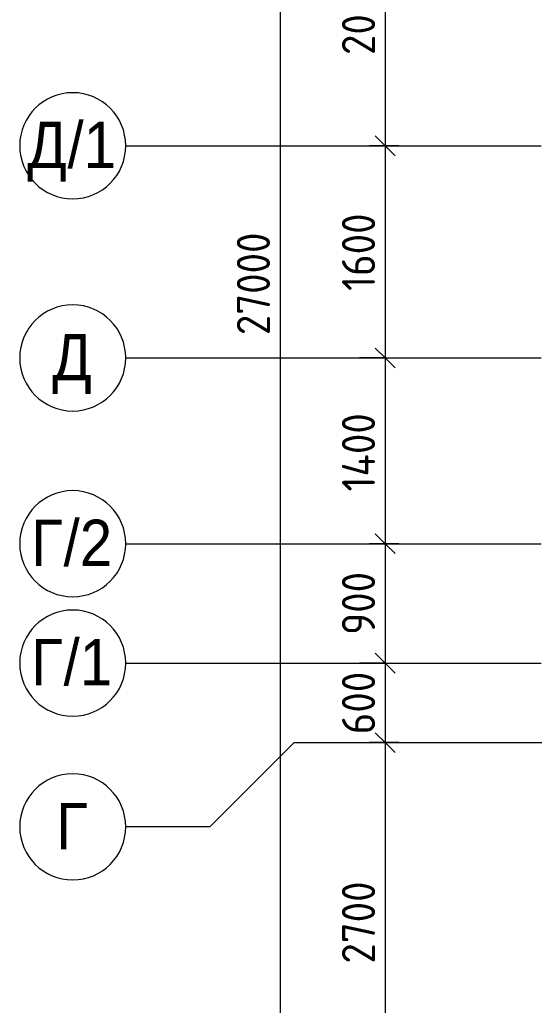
# Model space of a CAD drawing. Header units: millimetres. Extents: x -4185 to 186529, y -8553 to 29097.
# Drawn here: x -4185 to -303, y 8520 to 15950 of the extents above; entities that cross this region are included whole.
import ezdxf

# ---------------------------------------------------------------- set-up
doc = ezdxf.new("R2010")
doc.units = ezdxf.units.MM
doc.linetypes.add('Осевая', pattern=[3175, 635, -476.25, 1587.5, -476.25])
for name, color, linetype, lineweight in [('A-ANNO-DIMS', 7, 'Continuous', 9), ('A-ANNO-DIMS-100', 7, 'Continuous', 9), ('Оси', 7, 'Continuous', 9), ('Оси-1', 7, 'Continuous', 20), ('Оси-2', 7, 'Осевая', 9)]:
    doc.layers.add(name, color=color, linetype=linetype, lineweight=lineweight)
doc.styles.add('Arial', font='arial.ttf', dxfattribs={"width": 0.9, "height": 350})
doc.styles.add('ISOCPEUR', font='isocpeur.ttf', dxfattribs={"width": 0.9, "height": 250})
doc.dimstyles.new('ISO-2_5_0_9К_БОЛЬШОЙ', dxfattribs={"dimscale": 304.8, "dimtxt": 248.995294, "dimasz": 0.492126, "dimexe": 0.393701, "dimexo": 0.984252, "dimgap": 0, "dimtad": 1, "dimdec": 0, "dimrnd": 10, "dimzin": 0, "dimdsep": 46, "dimtxsty": 'ISOCPEUR', "dimblk1": 'OBLIQUE', "dimblk2": 'OBLIQUE', "dimsah": 1, "dimcen": 0.09, "dimdle": 0.393701, "dimazin": 0, "dimtfac": 1, "dimtdec": 4, "dimtix": 1, "dimtmove": 0, "dimatfit": 3, "dimfxl": 1, "dimtvp": 1, "dimtolj": 1, "dimtzin": 0, "dimarcsym": 2})
doc.dimstyles.new('ISO-2_5_0_9К_БОЛЬШОЙ_1', dxfattribs={"dimscale": 304.8, "dimtxt": 248.995294, "dimasz": 0.492126, "dimexe": 0.393701, "dimexo": 0.984252, "dimgap": 0, "dimtad": 1, "dimdec": 0, "dimrnd": 10, "dimzin": 0, "dimdsep": 46, "dimtxsty": 'ISOCPEUR', "dimblk1": 'OBLIQUE', "dimblk2": 'OBLIQUE', "dimsah": 1, "dimcen": 0.09, "dimdle": 0.393701, "dimazin": 0, "dimtfac": 1, "dimtdec": 4, "dimtix": 1, "dimtmove": 2, "dimatfit": 3, "dimfxl": 1, "dimtvp": 1, "dimtolj": 1, "dimtzin": 0, "dimarcsym": 2})

# ---------------------------------------------------------------- blocks, each defined once
blk = doc.blocks.new('Ось сетки - D8-29747960-План размещения напольных электротехнических лючков и розеток 1 этажа в осях 1-12')
at = {"layer": 'Оси-1'}
for start, end in [(360, 180), (180, 360)]:
    blk.add_arc((0, 0), 4, start, end, dxfattribs=at)
blk = doc.blocks.new('DIMBLOCK16-План размещения напольных электротехнических лючков и розеток 1 этажа в осях 1-12')
at = {"layer": 'A-ANNO-DIMS-100', "lineweight": 20}
for p, q in [((-1427.4, 17000), (-1502.4, 17075)), ((-1427.4, 17000), (-1352.4, 16925)), ((-1427.4, 15000), (-1502.4, 15075)), ((-1427.4, 15000), (-1352.4, 14925))]:
    blk.add_line(p, q, dxfattribs=at)
at = {"layer": 'A-ANNO-DIMS-100'}
for p, q in [((-1621.4, 17000), (-1307.4, 17000)), ((-1427.4, 17000), (-1621.4, 17000)), ((-1427.4, 17000), (-1427.4, 15000)), ((-1324.4, 15000), (-1547.4, 15000)), ((-1427.4, 15000), (-1324.4, 15000))]:
    blk.add_line(p, q, dxfattribs=at)
at = {"layer": 'A-ANNO-DIMS-100', "color": 0, "insert": (-1754.1, 15684), "char_height": 250, "width": 758.478, "attachment_point": 1, "rotation": 90, "line_spacing_factor": 1.149209, "style": 'ISOCPEUR'}
blk.add_mtext('2000', dxfattribs=at)
blk = doc.blocks.new('_Oblique')
at = {"color": 0, "linetype": 'ByBlock', "lineweight": -2}
blk.add_line((-0.5, -0.5), (0.5, 0.5), dxfattribs=at)
blk = doc.blocks.new('DIMBLOCK17-План размещения напольных электротехнических лючков и розеток 1 этажа в осях 1-12')
at = {"layer": 'A-ANNO-DIMS-100', "lineweight": 20}
for p, q in [((-1427.4, 15000), (-1502.4, 15075)), ((-1427.4, 15000), (-1352.4, 14925)), ((-1427.4, 13400), (-1502.4, 13475)), ((-1427.4, 13400), (-1352.4, 13325))]:
    blk.add_line(p, q, dxfattribs=at)
at = {"layer": 'A-ANNO-DIMS-100'}
for p, q in [((-1324.4, 15000), (-1547.4, 15000)), ((-1427.4, 15000), (-1427.4, 13400)), ((-1427.4, 15000), (-1324.4, 15000)), ((-1621.4, 13400), (-1307.4, 13400)), ((-1427.4, 13400), (-1621.4, 13400))]:
    blk.add_line(p, q, dxfattribs=at)
at = {"layer": 'A-ANNO-DIMS-100', "color": 0, "insert": (-1754.1, 13905.5), "char_height": 250, "width": 706.764, "attachment_point": 1, "rotation": 90, "line_spacing_factor": 1.149209, "style": 'ISOCPEUR'}
blk.add_mtext('1600', dxfattribs=at)
blk = doc.blocks.new('DIMBLOCK18-План размещения напольных электротехнических лючков и розеток 1 этажа в осях 1-12')
at = {"layer": 'A-ANNO-DIMS-100', "lineweight": 20}
for p, q in [((-1427.4, 13400), (-1502.4, 13475)), ((-1427.4, 13400), (-1352.4, 13325)), ((-1427.4, 12000), (-1502.4, 12075)), ((-1427.4, 12000), (-1352.4, 11925))]:
    blk.add_line(p, q, dxfattribs=at)
at = {"layer": 'A-ANNO-DIMS-100'}
for p, q in [((-1621.4, 13400), (-1307.4, 13400)), ((-1427.4, 13400), (-1621.4, 13400)), ((-1427.4, 13400), (-1427.4, 12000)), ((-1324.4, 12000), (-1547.4, 12000)), ((-1427.4, 12000), (-1324.4, 12000))]:
    blk.add_line(p, q, dxfattribs=at)
at = {"layer": 'A-ANNO-DIMS-100', "color": 0, "insert": (-1754.1, 12393.5), "char_height": 250, "width": 735.494, "attachment_point": 1, "rotation": 90, "line_spacing_factor": 1.149209, "style": 'ISOCPEUR'}
blk.add_mtext('1400', dxfattribs=at)
blk = doc.blocks.new('DIMBLOCK19-План размещения напольных электротехнических лючков и розеток 1 этажа в осях 1-12')
at = {"layer": 'A-ANNO-DIMS-100', "lineweight": 20}
for p, q in [((-1427.4, 12000), (-1502.4, 12075)), ((-1427.4, 12000), (-1352.4, 11925)), ((-1427.4, 11100), (-1502.4, 11175)), ((-1427.4, 11100), (-1352.4, 11025))]:
    blk.add_line(p, q, dxfattribs=at)
at = {"layer": 'A-ANNO-DIMS-100'}
for p, q in [((-1324.4, 12000), (-1547.4, 12000)), ((-1427.4, 12000), (-1427.4, 11100)), ((-1427.4, 12000), (-1324.4, 12000)), ((-1621.4, 11100), (-1307.4, 11100)), ((-1427.4, 11100), (-1621.4, 11100))]:
    blk.add_line(p, q, dxfattribs=at)
at = {"layer": 'A-ANNO-DIMS-100', "color": 0, "insert": (-1754.1, 11313), "char_height": 250, "width": 568.858, "attachment_point": 1, "rotation": 90, "line_spacing_factor": 1.149209, "style": 'ISOCPEUR'}
blk.add_mtext('900', dxfattribs=at)
blk = doc.blocks.new('DIMBLOCK20-План размещения напольных электротехнических лючков и розеток 1 этажа в осях 1-12')
at = {"layer": 'A-ANNO-DIMS-100', "lineweight": 20}
for p, q in [((-1427.4, 11100), (-1502.4, 11175)), ((-1427.4, 11100), (-1352.4, 11025)), ((-1427.4, 10500), (-1502.4, 10575)), ((-1427.4, 10500), (-1352.4, 10425))]:
    blk.add_line(p, q, dxfattribs=at)
at = {"layer": 'A-ANNO-DIMS-100'}
for p, q in [((-1621.4, 11100), (-1307.4, 11100)), ((-1427.4, 11100), (-1621.4, 11100)), ((-1427.4, 11100), (-1427.4, 10500)), ((-1324.4, 10500), (-1547.4, 10500)), ((-1427.4, 10500), (-1324.4, 10500))]:
    blk.add_line(p, q, dxfattribs=at)
at = {"layer": 'A-ANNO-DIMS-100', "color": 0, "insert": (-1754.1, 10563), "char_height": 250, "width": 568.858, "attachment_point": 1, "rotation": 90, "line_spacing_factor": 1.149209, "style": 'ISOCPEUR'}
blk.add_mtext('600', dxfattribs=at)
blk = doc.blocks.new('DIMBLOCK21-План размещения напольных электротехнических лючков и розеток 1 этажа в осях 1-12')
at = {"layer": 'A-ANNO-DIMS-100', "lineweight": 20}
for p, q in [((-1427.4, 10500), (-1502.4, 10575)), ((-1427.4, 10500), (-1352.4, 10425)), ((-1427.4, 7800), (-1502.4, 7875)), ((-1427.4, 7800), (-1352.4, 7725))]:
    blk.add_line(p, q, dxfattribs=at)
at = {"layer": 'A-ANNO-DIMS-100'}
for p, q in [((-1324.4, 10500), (-1547.4, 10500)), ((-1427.4, 10500), (-1427.4, 7800)), ((-1427.4, 10500), (-1324.4, 10500)), ((-1621.4, 7800), (-1307.4, 7800)), ((-1427.4, 7800), (-1621.4, 7800))]:
    blk.add_line(p, q, dxfattribs=at)
at = {"layer": 'A-ANNO-DIMS-100', "color": 0, "insert": (-1754.1, 8834), "char_height": 250, "width": 758.478, "attachment_point": 1, "rotation": 90, "line_spacing_factor": 1.149209, "style": 'ISOCPEUR'}
blk.add_mtext('2700', dxfattribs=at)
blk = doc.blocks.new('DIMBLOCK24-План размещения напольных электротехнических лючков и розеток 1 этажа в осях 1-12')
at = {"layer": 'A-ANNO-DIMS-100'}
for p, q in [((-2220.3, 27120), (-2220.3, -120)), ((-2414.3, 27000), (-2100.3, 27000)), ((-2220.3, 27000), (-2414.3, 27000)), ((-2414.3, 0), (-2100.3, 0)), ((-2220.3, 0), (-2414.3, 0))]:
    blk.add_line(p, q, dxfattribs=at)
at = {"layer": 'A-ANNO-DIMS-100', "lineweight": 20}
for p, q in [((-2220.3, 27000), (-2295.3, 27075)), ((-2220.3, 27000), (-2145.3, 26925)), ((-2220.3, 0), (-2295.3, 75)), ((-2220.3, 0), (-2145.3, -75))]:
    blk.add_line(p, q, dxfattribs=at)
at = {"layer": 'A-ANNO-DIMS-100', "color": 0, "insert": (-2547, 13572), "char_height": 250, "width": 948.097, "attachment_point": 1, "rotation": 90, "line_spacing_factor": 1.149209, "style": 'ISOCPEUR'}
blk.add_mtext('27000', dxfattribs=at)

msp = doc.modelspace()

# ---------------------------------------------------------------- linework, layer by layer
at = {"layer": 'Оси'}
for p, q in [((-3385.2, 15000), (-885.2, 15000)), ((-3385.2, 13400), (-885.2, 13400)), ((-3385.2, 12000), (-885.2, 12000)), ((-3385.2, 11100), (-885.2, 11100)), ((-2115.2, 10500), (-2750.2, 9865)), ((-2115.2, 10500), (384.8, 10500)), ((-2750.2, 9865), (-3385.2, 9865))]:
    msp.add_line(p, q, dxfattribs=at)
at = {"layer": 'Оси-2'}
for p, q in [((-885.2, 15000), (35457, 15000)), ((-885.2, 13400), (35457, 13400)), ((-885.2, 12000), (35457, 12000)), ((-885.2, 11100), (36057, 11100))]:
    msp.add_line(p, q, dxfattribs=at)

# ---------------------------------------------------------------- block references
at = {"layer": 'Оси-1', "xscale": 99.99999999999993, "yscale": 99.99999999999993, "zscale": 99.99999999999993, "rotation": 269.9999999999994}
for p in [(-3785.2, 15000), (-3785.2, 13400), (-3785.2, 12000), (-3785.2, 11100), (-3785.2, 9865)]:
    msp.add_blockref('Ось сетки - D8-29747960-План размещения напольных электротехнических лючков и розеток 1 этажа в осях 1-12', p, dxfattribs=at)

# ---------------------------------------------------------------- texts
at = {"layer": 'Оси', "char_height": 350, "attachment_point": 1, "style": 'Arial'}
for s, insert, width in [('\\fArial|b0|i0|c204|p34|;\\W.9;Д', (-4128.3, 15181), 367.975), ('/1', (-3824.7, 15181), 454.557), ('\\fArial|b0|i0|c204|p34|;\\W.9;Д', (-3940.6, 13581), 367.975), ('/2', (-3854.5, 12181), 454.557), ('\\fArial|b0|i0|c204|p34|;\\W.9;Г', (-4098.6, 12181), 295.823), ('/1', (-3854.5, 11281), 454.557), ('\\fArial|b0|i0|c204|p34|;\\W.9;Г', (-4098.6, 11281), 295.823), ('\\fArial|b0|i0|c204|p34|;\\W.9;Г', (-3910.9, 10046), 295.823)]:
    msp.add_mtext(s, dxfattribs=dict(at, insert=insert, width=width))

# ---------------------------------------------------------------- dimensions: what is measured, and where the dimension line sits
at = {"layer": 'A-ANNO-DIMS'}
dim = msp.add_linear_dim(base=(-2220.3, 0), p1=(-2114.3, 27000), p2=(-2114.3, 0), angle=90, dimstyle='ISO-2_5_0_9К_БОЛЬШОЙ_1', override={"dimpost": '<>', "dimfxl": 26999.999823}, dxfattribs=at)
dim.commit()
dim.dimension.update_dxf_attribs({"geometry": 'DIMBLOCK24-План размещения напольных электротехнических лючков и розеток 1 этажа в осях 1-12', "text_midpoint": (-2380.3, 14046), "dimtype": 160, "text_rotation": 90})
for base, p1, p2, override, picture, middle in [((-1427.4, 15000), (-1321.4, 17000), (-1024.4, 15000), {"dimpost": '<>', "dimfxl": 2021.925021}, 'DIMBLOCK16-План размещения напольных электротехнических лючков и розеток 1 этажа в осях 1-12', (-1552.4, 16000)), ((-1427.4, 13400), (-1024.4, 15000), (-1321.4, 13400), {"dimpost": '<>', "dimfxl": 1627.323106}, 'DIMBLOCK17-План размещения напольных электротехнических лючков и розеток 1 этажа в осях 1-12', (-1552.4, 14200)), ((-1427.4, 12000), (-1321.4, 13400), (-1024.4, 12000), {"dimpost": '<>', "dimfxl": 1431.14656}, 'DIMBLOCK18-План размещения напольных электротехнических лючков и розеток 1 этажа в осях 1-12', (-1552.4, 12700)), ((-1427.4, 11100), (-1024.4, 12000), (-1321.4, 11100), {"dimpost": '<>', "dimfxl": 947.723847}, 'DIMBLOCK19-План размещения напольных электротехнических лючков и розеток 1 этажа в осях 1-12', (-1552.4, 11550)), ((-1427.4, 10500), (-1321.4, 11100), (-1024.4, 10500), {"dimpost": '<>', "dimfxl": 669.462837}, 'DIMBLOCK20-План размещения напольных электротехнических лючков и розеток 1 этажа в осях 1-12', (-1552.4, 10800)), ((-1427.4, 7800), (-1024.4, 10500), (-1321.4, 7800), {"dimpost": '<>', "dimfxl": 2716.280635}, 'DIMBLOCK21-План размещения напольных электротехнических лючков и розеток 1 этажа в осях 1-12', (-1552.4, 9150))]:
    dim = msp.add_linear_dim(base=base, p1=p1, p2=p2, angle=90, dimstyle='ISO-2_5_0_9К_БОЛЬШОЙ', override=override, dxfattribs=at)
    dim.commit()
    dim.dimension.update_dxf_attribs({"geometry": picture, "text_midpoint": middle})

doc.saveas('drawing.dxf')
